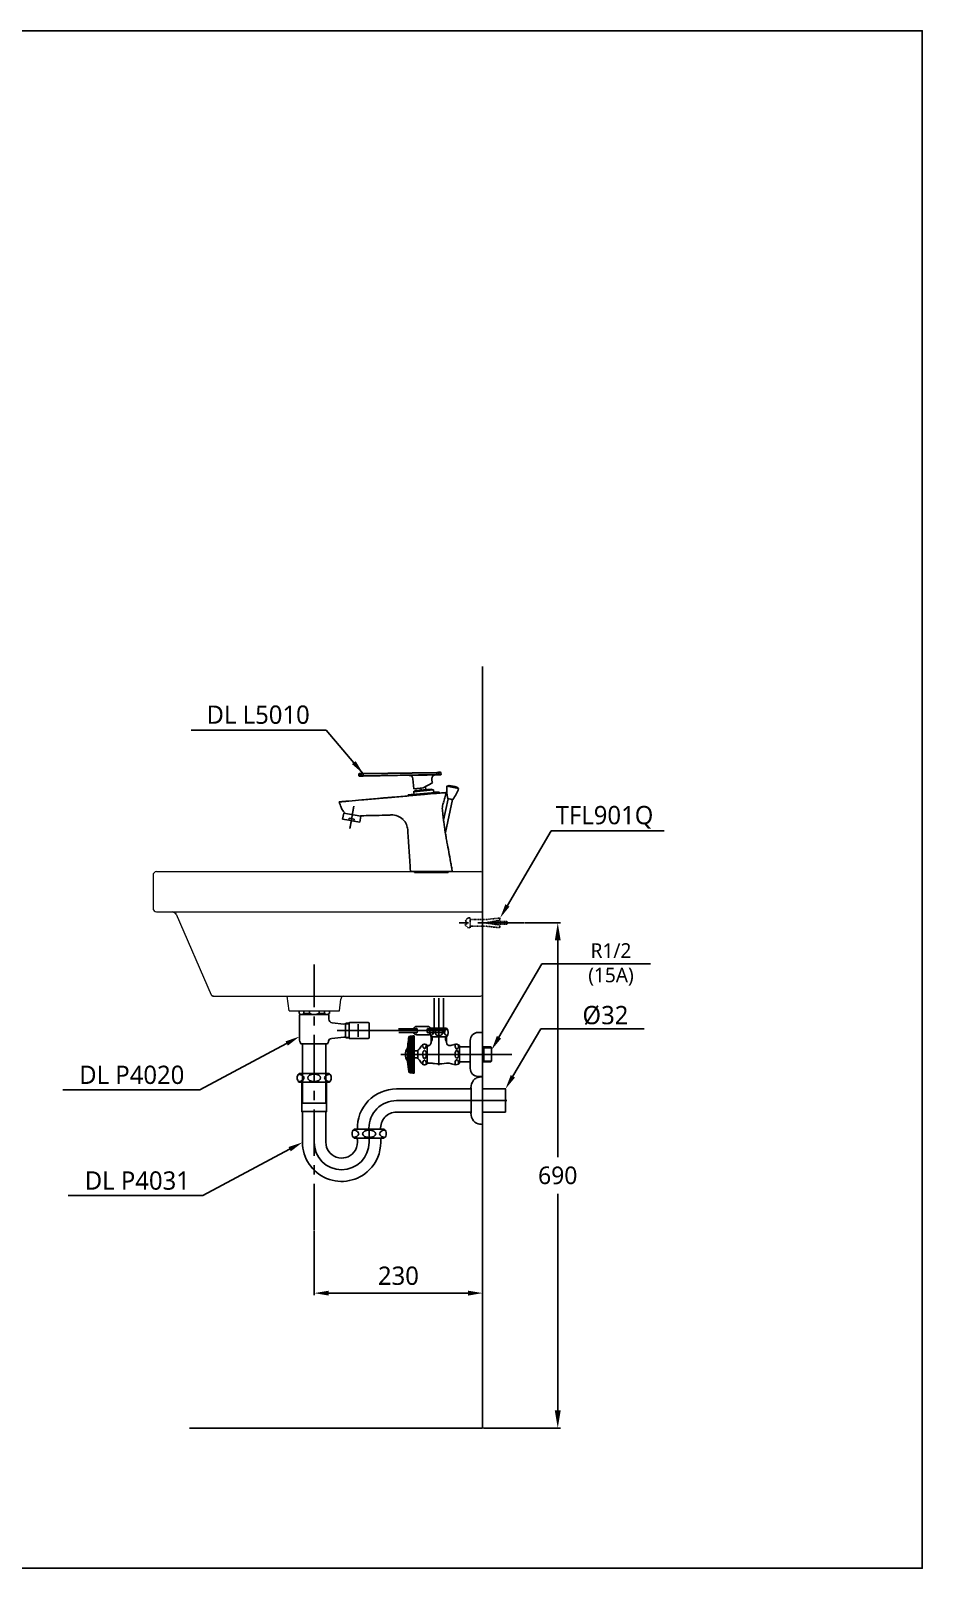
# Model space of a CAD drawing. Header units: millimetres. Extents: x 3553 to 10198, y 0 to 2100.
# Drawn here: x 5436 to 6653, y 0 to 2100 of the extents above; entities that cross this region are included whole.
import ezdxf

# ---------------------------------------------------------------- set-up
doc = ezdxf.new("R2010")
doc.units = ezdxf.units.MM
doc.linetypes.add('CENTER', pattern=[50.8, 31.75, -6.35, 6.35, -6.35])
doc.linetypes.add('HIDDEN2', pattern=[0.1875, 0.125, -0.0625])
for name, color, linetype in [('1', 1, 'Continuous'), ('3', 3, 'Continuous'), ('4', 4, 'Continuous'), ('5', 7, 'Continuous'), ('6', 6, 'Continuous'), ('7', 7, 'Continuous'), ('CENTER', 2, 'CENTER')]:
    doc.layers.add(name, color=color, linetype=linetype)
doc.styles.get("Standard").update_dxf_attribs({"font": 'NanumGothic.ttf'})
doc.dimstyles.new('ISO-25', dxfattribs={"dimtxt": 20, "dimasz": 20, "dimexe": 3, "dimexo": 1, "dimgap": 10, "dimtad": 1, "dimtoh": 1, "dimdec": 0, "dimtxsty": 'Standard', "dimcen": 0, "dimclrd": 3, "dimclre": 3, "dimclrt": 2, "dimadec": 0, "dimazin": 0, "dimtfac": 1, "dimtdec": 0, "dimtmove": 0, "dimatfit": 3, "dimfxl": 1, "dimarcsym": 0})

# ---------------------------------------------------------------- blocks, each defined once
blk = doc.blocks.new('*D50')
at = {"color": 3, "lineweight": -2, "transparency": 16777216}
for p, q in [((6111.4, 881.5), (6159.3, 881.5)), ((6155.7, 857.5), (6155.7, 561.6)), ((6155.7, 215.5), (6155.7, 511.5)), ((6054.4, 191.5), (6159.3, 191.5))]:
    blk.add_line(p, q, dxfattribs=at)
at = {"color": 3, "transparency": 16777216}
for points in [[(6151.7, 857.5), (6159.7, 857.5), (6155.7, 881.5)], [(6151.7, 215.5), (6159.7, 215.5), (6155.7, 191.5)]]:
    blk.add_solid(points, dxfattribs=at)
at = {"layer": 'Defpoints', "color": 0, "transparency": 16777216}
for p in [(6110.2, 881.5), (6155.7, 881.5), (6053.2, 191.5)]:
    blk.add_point(p, dxfattribs=at)
at = {"color": 2, "transparency": 16777216, "insert": (6155.7, 536.5), "char_height": 24, "attachment_point": 5}
blk.add_mtext('690', dxfattribs=at)
blk = doc.blocks.new('*D62')
at = {"color": 3, "lineweight": -2, "transparency": 16777216}
for p, q in [((6053.2, 477.6), (6053.2, 372.8)), ((5823.2, 460.7), (5823.2, 372.8)), ((5843.2, 375.8), (6033.2, 375.8))]:
    blk.add_line(p, q, dxfattribs=at)
at = {"color": 3, "transparency": 16777216}
for points in [[(5843.2, 379.1), (5843.2, 372.4), (5823.2, 375.8)], [(6033.2, 379.1), (6033.2, 372.4), (6053.2, 375.8)]]:
    blk.add_solid(points, dxfattribs=at)
at = {"layer": 'Defpoints', "color": 0, "transparency": 16777216}
for p in [(6053.2, 478.6), (5823.2, 461.7), (6053.2, 375.8)]:
    blk.add_point(p, dxfattribs=at)
at = {"color": 2, "transparency": 16777216, "insert": (5938.2, 399.4), "char_height": 25, "attachment_point": 5}
blk.add_mtext('230', dxfattribs=at)

msp = doc.modelspace()

# ---------------------------------------------------------------- linework, layer by layer
at = {"linetype": 'Continuous', "lineweight": 0}
for p, q in [((5603.2, 946.5), (5603.2, 901.5)), ((5608.2, 951.5), (6050.2, 951.5)), ((6053.2, 948.5), (6053.2, 784.5)), ((5608.2, 896.5), (6053.2, 896.5)), ((5634.6, 893.5), (5682.6, 783.3)), ((5685.4, 781.5), (6050.2, 781.5))]:
    msp.add_line(p, q, dxfattribs=at)
at = {"ltscale": 0.5}
for p, q in [((5960.2, 951.5), (5960.2, 950.1)), ((6006.3, 951.5), (6006.3, 950.1))]:
    msp.add_line(p, q, dxfattribs=at)
at = {"lineweight": 0, "ltscale": 10}
for p, q in [((5788.9, 761.5), (5786.4, 781.5)), ((5857.6, 761.5), (5859.6, 777.5)), ((5788.9, 761.5), (5857.6, 761.5))]:
    msp.add_line(p, q, dxfattribs=at)
at = {"linetype": 'HIDDEN2', "ltscale": 0.25}
msp.add_lwpolyline([(6036.1, 874.5), (6036.1, 888.6, 0.316317), (6029.5, 883.9), (6031.3, 883.9), (6031.3, 879.1), (6029.5, 879.1, 0.316317)], format="xyb", close=True, dxfattribs=at)
for points in [[(6036.1, 877), (6051.9, 877), (6057, 877), (6076.6, 874.9), (6076.3, 878.4), (6057, 881.5), (6076.3, 884.9), (6077, 888.1), (6057, 886), (6051.9, 886), (6036.1, 886)], [(6068.1, 879.7), (6086.6, 879.7), (6086.6, 883.3), (6067.2, 883.3)]]:
    msp.add_lwpolyline(points, dxfattribs=at)
at = {"linetype": 'Continuous', "lineweight": 0}
for centre, radius, start, end in [((5608.2, 946.5), 5, 90, 180), ((6050.2, 948.5), 3, 360, 90), ((5608.2, 901.5), 5, 180, 270), ((6050.2, 784.5), 3, 270, 0)]:
    msp.add_arc(centre, radius, start, end, dxfattribs=at)
for centre, radius, start, end in [((5630, 891.5), 5, 23.5747, 90), ((5685.4, 784.5), 3, 203.5747, 270)]:
    msp.add_arc(centre, radius, start, end)
at = {"lineweight": 0, "ltscale": 10}
msp.add_arc((5864.6, 776.9), 5, 110.7531, 173, dxfattribs=at)
at = {"layer": '1'}
for p, q in [((6053.2, 191.5), (6053.2, 1231.5)), ((5653.2, 191.5), (6053.2, 191.5))]:
    msp.add_line(p, q, dxfattribs=at)
at = {"layer": '1', "color": 7, "linetype": 'Continuous'}
for p, q in [((5884.3, 1082.3), (5884.3, 1084.8)), ((5884.3, 1084.8), (5887.4, 1084.8)), ((5887.4, 1082.3), (5884.3, 1082.3)), ((5884.7, 1085.3), (5887.8, 1085.3)), ((5887.9, 1081.8), (5884.8, 1081.8)), ((5887.4, 1084.8), (5890.1, 1084.9)), ((5887.4, 1084.8), (5887.4, 1082.3)), ((5890.1, 1082.4), (5887.4, 1082.3)), ((5890, 1085.4), (5887.8, 1085.3)), ((5887.9, 1081.8), (5890.1, 1081.9)), ((5990.5, 1087.1), (5890, 1085.4)), ((5890, 1085.4), (5890.1, 1084.9)), ((5890.1, 1084.9), (5990.5, 1086.6)), ((5890.1, 1082.4), (5890.1, 1084.9)), ((5990.6, 1084.1), (5890.1, 1082.4)), ((5890.1, 1081.9), (5960.3, 1083.1)), ((5890.1, 1081.9), (5890.1, 1082.4)), ((5959.2, 1064.6), (5958, 1078.4)), ((5984.6, 1072.9), (5972.2, 1065.8)), ((5981.7, 1083.5), (5990.6, 1083.6)), ((5984.5, 1073.9), (5984.6, 1072.9)), ((5992.8, 1087.2), (5990.5, 1087.1)), ((5990.5, 1087.1), (5990.5, 1086.6)), ((5990.5, 1086.6), (5993.2, 1086.7)), ((5990.5, 1086.6), (5990.6, 1084.1)), ((5993.3, 1084.2), (5990.6, 1084.1)), ((5990.6, 1083.6), (5990.6, 1084.1)), ((5990.6, 1083.6), (5992.8, 1083.7)), ((5992.8, 1087.2), (5995.8, 1087.2)), ((5995.9, 1083.7), (5992.8, 1083.7)), ((5993.3, 1084.2), (5993.2, 1086.7)), ((5993.2, 1086.7), (5996.3, 1086.7)), ((5996.4, 1084.2), (5993.3, 1084.2)), ((5996.3, 1086.7), (5996.4, 1084.2)), ((5994, 1060.2), (5951.6, 1056.4)), ((5951.6, 1056.4), (5959.3, 1057.5)), ((5951.7, 1055), (5951.6, 1056.4)), ((5959.1, 1060.6), (5972.5, 1061.8)), ((5959.1, 1060.6), (5959.5, 1056.1)), ((5972.2, 1065.8), (5959.2, 1064.6)), ((5972.5, 1062.3), (5959.5, 1061.2)), ((5960.8, 1062.3), (5984, 1064.3)), ((5960.9, 1061.3), (5960.8, 1062.3)), ((5969.2, 1063), (5969, 1065.5)), ((5985.4, 1063.4), (5972.5, 1062.3)), ((5972.5, 1061.8), (5986, 1063)), ((5975.2, 1067.5), (5975.5, 1063.6)), ((5984, 1064.3), (5984.1, 1063.3)), ((5986, 1063), (5986.4, 1058.5)), ((5986.2, 1059.8), (5994, 1060.2)), ((5994, 1060.2), (5994.2, 1058.7)), ((5862, 1023), (5863.5, 1031.4)), ((5863.5, 1031.4), (5887.1, 1027.2)), ((5864.3, 1031.3), (5864.5, 1032.3)), ((5870.5, 1021.6), (5862, 1023)), ((5870.5, 1021.6), (5871, 1024.5)), ((5877.2, 1020.4), (5870.5, 1021.6)), ((5871, 1024.5), (5877.7, 1023.3)), ((5877.7, 1023.3), (5877.2, 1020.4)), ((5885.6, 1018.9), (5877.2, 1020.4)), ((5887.1, 1027.2), (5885.6, 1018.9)), ((5886.4, 1027.9), (5886.3, 1027.4)), ((6006.3, 950.1), (5960.2, 950.1))]:
    msp.add_line(p, q, dxfattribs=at)
at = {"layer": '1', "color": 3}
for p, q in [((6146.8, 1007.4), (6087.1, 905.3)), ((6301.2, 1007.4), (6146.8, 1007.4)), ((6134.2, 825.6), (6075.5, 725.3)), ((6282.5, 825.6), (6134.2, 825.6)), ((6132.4, 736.8), (6094.4, 671.9)), ((6273.6, 736.8), (6132.4, 736.8)), ((5667.3, 653.3), (5785.6, 716.7)), ((5480.1, 653.3), (5667.3, 653.3)), ((5671.4, 508.9), (5789.7, 572.3)), ((5487.2, 508.9), (5671.4, 508.9))]:
    msp.add_line(p, q, dxfattribs=at)
at = {"layer": '1', "color": 7, "linetype": 'Continuous'}
for centre, radius, start, end in [((5884.8, 1084.8), 0.5, 91, 181.0002), ((5884.8, 1082.3), 0.5, 181.0002, 271), ((5953, 1078), 5, 4.7602, 91), ((5995.8, 1086.7), 0.5, 1.0002, 91), ((5995.9, 1084.2), 0.5, 271, 1.0002), ((5959.6, 1060.7), 0.5, 95.0001, 185.0001), ((5985.5, 1062.9), 0.5, 5.0001, 95.0001), ((6019.6, 1037.9), 21.5, 165.6453, 185.9285)]:
    msp.add_arc(centre, radius, start, end, dxfattribs=at)
at = {"layer": '1', "color": 7, "linetype": 'Continuous', "extrusion": (0, 0, -1)}
msp.add_arc((-5876.1, 1044.8), 17, 313.0775, 337.3249, dxfattribs=at)
for centre, major_axis, ratio, start_param, end_param in [((5887.8, 1084.8), (-0.009, 0.5), 0.896618, 4.712389, 6.283185), ((5887.9, 1082.3), (-0.009, 0.5), 0.896618, 3.141593, 4.712389), ((5988.7, 1078.6), (-0.09, 5), 0.978413, 4.644078, 6.283185), ((5988.9, 1078.6), (0.09, -5), 0.999997, 1.661177, 3.141788), ((5992.8, 1086.7), (0.009, -0.5), 0.896618, 3.141593, 4.712389), ((5992.8, 1084.2), (0.009, -0.5), 0.896618, 4.712389, 6.283185), ((5929.4, 1007.4), (-20, 7.9), 1, 1.153489, 1.989306), ((6019.6, 1037.9), (-20.7, 5.7), 0.999735, 0.000013, 0.09761)]:
    msp.add_ellipse(centre, major_axis=major_axis, ratio=ratio, start_param=start_param, end_param=end_param, dxfattribs=at)
at = {"layer": '1', "color": 7, "linetype": 'Continuous'}
for points, knots in [([(5981.7, 1083.5), (5980.3, 1083.5), (5979, 1083.5), (5976, 1083.4), (5974.4, 1083.4), (5972.2, 1083.4), (5971.6, 1083.4), (5969.9, 1083.4), (5968.8, 1083.4), (5966.2, 1083.3), (5964.6, 1083.2), (5962.2, 1083.2), (5961.2, 1083.1), (5960.3, 1083.1)], [0, 0, 0, 0, 0.189442, 0.189442, 0.41846, 0.41846, 0.499035, 0.499035, 0.651444, 0.651444, 0.869304, 0.869304, 1, 1, 1, 1]), ([(5983.9, 1078.2), (5983.8, 1078), (5983.8, 1077.7), (5983.9, 1077.2), (5983.9, 1076.8), (5984, 1076.2), (5984, 1075.9), (5984.1, 1075.3), (5984.2, 1075), (5984.3, 1074.5), (5984.4, 1074.3), (5984.5, 1074), (5984.5, 1073.9), (5984.5, 1073.9), (5984.5, 1073.9), (5984.5, 1073.9)], [0, 0, 0, 0, 0.114939, 0.114939, 0.279354, 0.279354, 0.440312, 0.440312, 0.602681, 0.602681, 0.769066, 0.769066, 0.935927, 0.935927, 1, 1, 1, 1]), ([(5983.9, 1079), (5983.9, 1078.8), (5983.9, 1078.7), (5983.9, 1078.4), (5983.9, 1078.3), (5983.9, 1078.2)], [0, 0, 0, 0, 0.685434, 0.685434, 1, 1, 1, 1]), ([(5870.6, 1047.9), (5876.5, 1048.4), (5889.5, 1049.5), (5903.9, 1050.8), (5912.4, 1051.5), (5913.8, 1051.6)], [0, 0, 0, 0, 0.40612, 0.905778, 1, 1, 1, 1]), ([(5913.8, 1051.6), (5914.8, 1051.7), (5916.8, 1051.9), (5918.8, 1052.1), (5920.8, 1052.3), (5922.8, 1052.4), (5924.9, 1052.6), (5925.9, 1052.7)], [0, 0, 0, 0, 0.25, 0.5, 0.5, 0.75, 1, 1, 1, 1]), ([(5925.9, 1052.7), (5927.5, 1052.8), (5936.3, 1053.6), (5952.3, 1055), (5972.1, 1056.8), (5984.8, 1057.9), (5990.2, 1058.3)], [0, 0, 0, 0, 0.075728, 0.411101, 0.746475, 1, 1, 1, 1]), ([(5990.2, 1058.3), (5992.5, 1058.5), (5994.8, 1058.7), (5998.8, 1059.1), (6000.2, 1059.2), (6000.9, 1059.3)], [0, 0, 0, 0, 0.5, 0.5, 1, 1, 1, 1]), ([(5999.6, 1045.7), (6000.4, 1047.9), (6001.2, 1050.1), (6002.4, 1054.7), (6002.9, 1057.1), (6003.3, 1059.5)], [0, 0, 0, 0, 0.496999, 0.496999, 1, 1, 1, 1]), ([(6003.3, 1059.5), (6003.3, 1059.5), (6003.3, 1059.5), (6003.2, 1059.5), (6002.7, 1059.4), (6001.5, 1059.3), (6001.2, 1059.3), (6000.9, 1059.3)], [0, 0, 0, 0, 0.08327, 0.08327, 0.791492, 0.791492, 1, 1, 1, 1]), ([(5860.4, 1038.2), (5860.2, 1038.6), (5859.1, 1041.4), (5858.1, 1044.3), (5857.5, 1046.7)], [0, 0, 0, 0, 0.156198, 1, 1, 1, 1]), ([(5859.1, 1046.9), (5859.2, 1046.9), (5859.3, 1046.9), (5859.8, 1046.9), (5860.6, 1047), (5861.8, 1047.1), (5863.2, 1047.2), (5864.9, 1047.4), (5866.7, 1047.5), (5868.6, 1047.7), (5869.9, 1047.8), (5870.6, 1047.9)], [0, 0, 0, 0, 0.0625, 0.125, 0.25, 0.375001, 0.500001, 0.625002, 0.750002, 0.875003, 1, 1, 1, 1]), ([(5998.3, 1035.7), (5998.4, 1034.4), (5998.6, 1032.6), (5998.9, 1030.2), (5999, 1028.8), (5999.1, 1027.6), (5999.3, 1026.5), (5999.4, 1025.1), (5999.6, 1023.4), (5999.8, 1021.7), (6000.1, 1020.1), (6000.5, 1016.7), (6001.2, 1011.6), (6002, 1006.1), (6002.7, 1002.2), (6003.1, 999.9), (6003.4, 997.7), (6003.9, 994.9), (6005.1, 988.2), (6007, 978.2), (6009.1, 967.1), (6010.6, 958.2), (6011.4, 953.8), (6011.8, 951.5)], [0, 0, 0, 0, 0.045536, 0.065421, 0.085305, 0.095248, 0.10519, 0.125075, 0.144959, 0.164844, 0.184729, 0.204613, 0.284152, 0.363691, 0.40346, 0.423345, 0.443229, 0.482999, 0.522768, 0.681845, 0.840923, 0.920461, 1, 1, 1, 1]), ([(5915.8, 1028.4), (5910.7, 1028.3), (5905.5, 1028.2), (5896.1, 1028), (5891.9, 1027.9), (5887.6, 1027.9)], [0, 0, 0, 0, 0.545544, 0.545544, 1, 1, 1, 1]), ([(5928, 1028.9), (5926.9, 1028.8), (5924.9, 1028.7), (5922.9, 1028.7), (5920.9, 1028.6), (5918.8, 1028.5), (5916.8, 1028.5), (5915.8, 1028.4)], [0, 0, 0, 0, 0.25, 0.5, 0.5, 0.75, 1, 1, 1, 1]), ([(5944.8, 1022.4), (5946.6, 1020.5), (5948.1, 1018.3), (5950.2, 1013.6), (5950.7, 1011.2), (5950.9, 1008.9)], [0, 0, 0, 0, 0.5, 0.5, 1, 1, 1, 1]), ([(5954.7, 951.5), (5954.5, 953.7), (5954.3, 958), (5953.7, 966.6), (5953, 977.3), (5952.3, 987), (5951.9, 993.4), (5951.7, 996.1), (5951.6, 998.3), (5951.4, 1000.4), (5951.2, 1004), (5951, 1007), (5950.9, 1008.9)], [0, 0, 0, 0, 0.112309, 0.224617, 0.449235, 0.673852, 0.730007, 0.786161, 0.814238, 0.842315, 0.89847, 1, 1, 1, 1]), ([(5954.7, 951.5), (5954.7, 951.5), (5954.7, 951.5), (5954.9, 951.5), (5955.1, 951.5), (5955.3, 951.5), (5955.5, 951.5), (5955.9, 951.5), (5956.7, 951.5), (5957.8, 951.5), (5959.1, 951.5), (5960.7, 951.5), (5962.5, 951.5), (5964.4, 951.5), (5967.3, 951.5), (5970.4, 951.5), (5973.8, 951.5), (5976, 951.5), (5977.8, 951.5), (5979.6, 951.5), (5982.8, 951.5), (5986.5, 951.5), (5990.2, 951.5), (5993.8, 951.5), (5998.1, 951.5), (6002.8, 951.5), (6006.7, 951.5), (6009.1, 951.5), (6010.3, 951.5), (6010.9, 951.5), (6011.6, 951.5), (6011.8, 951.5), (6011.8, 951.5)], [0, 0, 0, 0, 0.03125, 0.03125, 0.0625, 0.070313, 0.078125, 0.09375, 0.125, 0.15625, 0.1875, 0.21875, 0.25, 0.28125, 0.3125, 0.375, 0.40625, 0.4375, 0.453125, 0.46875, 0.5, 0.5625, 0.59375, 0.625, 0.6875, 0.75, 0.8125, 0.875, 0.90625, 0.921875, 0.9375, 1, 1, 1, 1])]:
    msp.add_open_spline(points, degree=3, knots=knots, dxfattribs=at)
for points, degree in [([(5857.5, 1046.7), (5857.5, 1046.7), (5858, 1046.8), (5859.1, 1046.9)], 3), ([(5998.3, 1035.7), (5998.3, 1035.7), (5998.3, 1035.7), (5998.3, 1035.7)], 3), ([(5998.3, 1035.7), (5998.3, 1035.7), (5998.3, 1035.7), (5998.3, 1035.7)], 3), ([(5998.9, 1043.7), (5998.8, 1043.3)], 1), ([(5887.6, 1027.9), (5887.2, 1027.9), (5886.8, 1027.9), (5886.4, 1027.9)], 3), ([(5928.6, 1028.9), (5928.4, 1028.9), (5928.2, 1028.9), (5928, 1028.9)], 3)]:
    msp.add_open_spline(points, degree=degree, dxfattribs=at)
at = {"layer": '1', "color": 1, "linetype": 'CENTER'}
msp.add_open_spline([(5872, 1010.5), (5872.9, 1015.4), (5877.3, 1040.8)], degree=1, knots=[0, 0, 0.162682, 1, 1], dxfattribs=at)
at = {"layer": '1', "color": 3}
for points in [[(6089.9, 903.7), (6084.2, 907), (6077, 888.1)], [(5784, 719.7), (5787.2, 713.8), (5803.2, 726.2)], [(6078.4, 723.6), (6072.6, 727), (6065.4, 708)], [(6097.3, 670.2), (6091.6, 673.6), (6084.3, 654.6)], [(5788.2, 575.3), (5791.3, 569.4), (5807.4, 581.8)]]:
    msp.add_solid(points, dxfattribs=at)
at = {"layer": '3'}
for p, q in [((5802.5, 757.8), (5802.5, 761.5)), ((5823.2, 756.4), (5804.2, 756.4)), ((5809.3, 761.5), (5809.3, 757.8)), ((5809.3, 757.8), (5816.7, 757.8)), ((5816.7, 761.5), (5816.7, 757.8)), ((5840.6, 756.4), (5823.2, 756.4)), ((5829.8, 761.5), (5829.8, 757.8)), ((5837.2, 757.8), (5829.8, 757.8)), ((5837.2, 761.5), (5837.2, 757.8)), ((5840, 756.4), (5840.6, 756.4)), ((5840.6, 756.4), (5841, 756.4)), ((5842.2, 756.4), (5840.7, 756.4)), ((5844, 757.8), (5844, 761.5)), ((5803.2, 722.8), (5803.2, 755.4)), ((5843.2, 750), (5843.2, 755.4)), ((5847.7, 745), (5863.7, 743.3)), ((5865.8, 743.6), (5870.9, 743.6)), ((5865.9, 725.1), (5865.9, 743.6)), ((5867.2, 744.4), (5867.2, 743.6)), ((5870.9, 744.4), (5867.2, 744.4)), ((5870.9, 743.6), (5870.9, 744.6)), ((5870.9, 724.2), (5870.9, 743.6)), ((5871.7, 745.4), (5896.9, 745.4)), ((5883.2, 725.8), (5883.2, 743.3)), ((5898.4, 743.9), (5898.4, 738.1)), ((5898.4, 738.1), (5898.4, 724.9)), ((5957.6, 736.8), (5938.2, 736.8)), ((5963.6, 736.8), (5957.6, 736.8)), ((5974.6, 740.1), (5963.5, 740.1)), ((5977.9, 740), (5974.6, 740.1)), ((6001.2, 736.8), (5977.8, 736.8)), ((6001.7, 736.3), (6001.2, 736.8)), ((6001.2, 731.8), (6001.2, 736.8)), ((6001.7, 732.3), (6001.7, 736.3)), ((5805.2, 716.4), (5823.2, 716.4)), ((5807.4, 716.4), (5807.4, 635.4)), ((5841.2, 716.4), (5823.2, 716.4)), ((5839.1, 635.4), (5839.1, 716.4)), ((5847.1, 723.6), (5863.7, 725.4)), ((5923.2, 734.4), (5854.7, 734.5)), ((5865.9, 725.1), (5870.9, 725.1)), ((5867.2, 724.4), (5867.2, 725.2)), ((5870.9, 724.4), (5867.2, 724.4)), ((5896.9, 723.4), (5871.7, 723.4)), ((6001.7, 734.3), (5923.2, 734.4)), ((5939, 731.8), (5963.6, 731.8)), ((5963.5, 728.6), (5974.8, 728.5)), ((5974.8, 728.5), (5977.9, 728.5)), ((5977.8, 731.8), (6001.2, 731.8)), ((6001.2, 731.8), (6001.7, 732.3)), ((5807.4, 635.4), (5839.1, 635.4))]:
    msp.add_line(p, q, dxfattribs=at)
for points in [[(5962.2, 736.8, -0.044238), (5962.4, 737.1, -0.189273), (5962.9, 737.3, -0.189273), (5963.3, 737.1, -0.101059), (5963.8, 736.4, -0.059302), (5964.1, 735.5, -0.045722), (5964.2, 734.3, -0.045722)], [(5979.2, 736.8, 0.044238), (5979, 737.1, 0.189273), (5978.5, 737.2, 0.189273), (5978.1, 737.1, 0.101059), (5977.6, 736.4, 0.059302), (5977.3, 735.5, 0.045722), (5977.2, 734.3, 0.045722)], [(5964.2, 734.3, -0.045722), (5964.1, 733.1, -0.059302), (5963.8, 732.2, -0.101059), (5963.3, 731.5, -0.189273), (5962.9, 731.4, -0.189273), (5962.4, 731.5, -0.044238), (5962.2, 731.8, -0.059302)], [(5977.2, 734.3, 0.045722), (5977.3, 733.1, 0.059302), (5977.6, 732.2, 0.101059), (5978.1, 731.5, 0.189273), (5978.5, 731.3, 0.189273), (5979, 731.5, 0.044238), (5979.2, 731.8, 0.059302)]]:
    msp.add_lwpolyline(points, format="xyb", dxfattribs=at)
for centre, radius, start, end in [((5805.9, 761.1), 4.7, 223.9409, 316.0591), ((5804.2, 755.4), 1, 90, 180), ((5822.8, 770), 13.6, 243.3528, 270.9357), ((5823.7, 770), 13.6, 269.0643, 296.6472), ((5840.6, 761.1), 4.7, 223.9409, 316.0591), ((5842.2, 755.4), 1, 0, 90), ((5848.2, 750), 5, 180, 263.8845), ((5864.2, 748.3), 5, 265.3322, 308.1927), ((5871.7, 744.6), 0.8, 90, 180), ((5896.9, 743.9), 1.5, 0, 90), ((5963.5, 735.1), 5, 89.924, 159.4366), ((5977.9, 735), 5, 20.4113, 89.924), ((5816.2, 723.3), 13, 182.42, 212.3), ((5830.3, 723.3), 13, 327.7, 345.0405), ((5847.6, 718.7), 5, 96.1155, 165.0405), ((5864.2, 720.4), 5, 51.8073, 94.6678), ((5871.7, 724.2), 0.8, 180, 270), ((5896.9, 724.9), 1.5, 270, 0), ((5963.5, 733.6), 5, 200.4113, 269.924), ((5977.9, 733.5), 5, 269.924, 339.4366)]:
    msp.add_arc(centre, radius, start, end, dxfattribs=at)
at = {"layer": '4'}
for p, q in [((5807, 675.8), (5802.7, 675.8)), ((5807, 675.8), (5802.7, 675.8)), ((5823.2, 675.8), (5807, 675.8)), ((5823.2, 675.8), (5807, 675.8)), ((5823.2, 675.8), (5839.5, 675.8)), ((5823.2, 675.8), (5839.5, 675.8)), ((5839.5, 675.8), (5843.8, 675.8)), ((5839.5, 675.8), (5843.8, 675.8)), ((5803.1, 663.8), (5802.7, 663.8)), ((5803.1, 663.8), (5823.2, 663.8)), ((5806.4, 663.8), (5806.4, 624)), ((5843.4, 663.8), (5823.2, 663.8)), ((5840, 663.8), (5840, 624)), ((5843.4, 663.8), (5843.8, 663.8)), ((6037.3, 654.6), (5935.5, 654.6)), ((6037.3, 656.2), (6037.3, 638.8)), ((6053.2, 638.8), (6053.2, 671.3)), ((6084.3, 654.6), (6053.2, 654.6)), ((6084.3, 622.9), (6084.3, 654.6)), ((6086.3, 638.8), (5935.5, 638.8)), ((6037.3, 621.4), (6037.3, 638.8)), ((6053.2, 638.8), (6053.2, 606.3)), ((5806.4, 624), (5823.2, 624)), ((5807.4, 581.8), (5807.4, 622.3)), ((5840, 624), (5823.2, 624)), ((5839.1, 599.2), (5839.1, 622.3)), ((6037.3, 622.9), (5935.5, 622.9)), ((6084.3, 622.9), (6053.2, 622.9)), ((5839.1, 599.2), (5839.1, 581.8)), ((5881.9, 599.5), (5877.6, 599.5)), ((5898.2, 599.5), (5881.9, 599.5)), ((5898.2, 581.8), (5898.2, 600.4)), ((5898.2, 599.5), (5898.2, 599.5)), ((5898.3, 599.5), (5898.2, 599.5)), ((5898.3, 599.5), (5914.6, 599.5)), ((5914.6, 599.5), (5918.9, 599.5)), ((5878, 587.5), (5898.2, 587.5)), ((5881.4, 587.5), (5881.4, 586.8)), ((5882.4, 581.8), (5882.4, 585.2)), ((5918.5, 587.5), (5898.3, 587.5)), ((5914.1, 581.8), (5914.1, 587.5))]:
    msp.add_line(p, q, dxfattribs=at)
for points in [[(5809.1, 669.8, 0.155217), (5808.5, 671.6, 0.106747), (5806.4, 673.5, 0.073043), (5803.6, 674.6, 0.028511), (5801.9, 675, 0.059523)], [(5823.2, 674.8, 0.057537), (5819.7, 674.4, 0.071219), (5817, 673.3, 0.106373), (5815, 671.5, 0.159483)], [(5823.2, 674.8, 0.057537), (5819.7, 674.4, 0.071219), (5817, 673.3, 0.106373), (5815, 671.5, 0.159483)], [(5823.2, 674.8, -0.057537), (5826.8, 674.4, -0.071219), (5829.5, 673.3, -0.106373), (5831.5, 671.5, -0.159483)], [(5823.2, 674.8, -0.057537), (5826.8, 674.4, -0.071219), (5829.5, 673.3, -0.106373), (5831.5, 671.5, -0.159483)], [(5837.4, 669.8, -0.155217), (5838, 671.6, -0.106747), (5840.1, 673.5, -0.073043), (5842.9, 674.6, -0.028511), (5844.6, 675, -0.059523)], [(5801.9, 664.6, 0.028511), (5803.6, 664.9, 0.073043), (5806.4, 666, 0.106747), (5808.5, 667.9, 0.155217), (5809.1, 669.8, 0.155217)], [(5815, 671.5, 0.32729), (5815, 668, 0.106373), (5817, 666.2, 0.071219), (5819.7, 665.2, 0.057537), (5823.2, 664.8, 0.057537)], [(5831.5, 671.5, -0.32729), (5831.5, 668, -0.106373), (5829.5, 666.2, -0.071219), (5826.8, 665.2, -0.057537), (5823.2, 664.8, -0.057537)], [(5844.6, 664.6, -0.028511), (5842.9, 664.9, -0.073043), (5840.1, 666, -0.106747), (5838, 667.9, -0.155217), (5837.4, 669.8, -0.155217)], [(5884, 593.5, 0.155217), (5883.4, 595.3, 0.106747), (5881.3, 597.2, 0.073043), (5878.6, 598.3, 0.028511), (5876.8, 598.7, 0.059523)], [(5876.8, 588.3, 0.028511), (5878.6, 588.6, 0.073043), (5881.3, 589.7, 0.106747), (5883.4, 591.6, 0.155217), (5884, 593.5, 0.155217)], [(5889.9, 595.2, 0.32729), (5889.9, 591.7, 0.106373), (5891.9, 589.9, 0.071219), (5894.6, 588.9, 0.057537), (5898.2, 588.5, 0.057537)], [(5898.2, 598.5, 0.05879), (5894.6, 598.1, 0.071219), (5891.9, 597, 0.106373), (5889.9, 595.2, 0.159483)], [(5898.2, 598.5, -0.05879), (5901.9, 598.1, -0.071219), (5904.6, 597, -0.106373), (5906.6, 595.2, -0.159483)], [(5906.6, 595.2, -0.32729), (5906.6, 591.7, -0.106373), (5904.6, 589.9, -0.071219), (5901.9, 588.9, -0.057537), (5898.3, 588.5, -0.057537)], [(5912.5, 593.5, -0.155217), (5913.1, 595.3, -0.106747), (5915.2, 597.2, -0.073043), (5917.9, 598.3, -0.028511), (5919.7, 598.7, -0.059523)], [(5919.7, 588.3, -0.028511), (5917.9, 588.6, -0.073043), (5915.2, 589.7, -0.106747), (5913.1, 591.6, -0.155217), (5912.5, 593.5, -0.155217)]]:
    msp.add_lwpolyline(points, format="xyb", dxfattribs=at)
for centre, radius, start, end in [((5808, 669.8), 8, 131.4096, 228.5904), ((5838.5, 669.8), 8, 311.4096, 48.5904), ((5935.5, 601.3), 53.4, 90, 181.9326), ((6057.2, 655.3), 20, 146.2077, 177.4359), ((6048.6, 660.4), 10, 111.1927, 142.8035), ((6054.7, 641.3), 30, 92.866, 109.0071), ((5935.5, 601.3), 37.5, 90, 180.654), ((5807.4, 624), 1, 180, 238.7026), ((5806.4, 622.3), 0.925, 0, 58.7026), ((5840, 622.3), 0.925, 121.2974, 180), ((5839, 624), 1, 301.2974, 0), ((5935.5, 601.3), 21.6, 90, 184.7747), ((6057.2, 622.3), 20, 182.5641, 213.7923), ((6048.6, 617.2), 10, 217.1965, 248.8073), ((5882.9, 593.5), 8, 131.4096, 228.5904), ((5913.6, 593.5), 8, 311.4096, 48.5904), ((6054.7, 636.2), 30, 250.9929, 267.134), ((5860.7, 581.8), 53.4, 180, 314.9403), ((5860.7, 581.8), 37.5, 180, 0), ((5860.7, 581.8), 21.6, 180, 320.796), ((5860.7, 581.8), 21.6, 320.796, 0), ((5865.4, 576.2), 19.2, 28.0637, 33.4561), ((5860.7, 581.8), 53.4, 314.9403, 0)]:
    msp.add_arc(centre, radius, start, end, dxfattribs=at)
at = {"layer": '5', "color": 212}
msp.add_lwpolyline([(3553.2, 2100), (6653.2, 2100), (6653.2, 0), (3553.2, 0)], close=True, dxfattribs=at)
at = {"layer": '6'}
for p, q in [((5987.1, 778.8), (5987.1, 737.8)), ((5993.5, 687.1), (5993.5, 778.8)), ((5999.8, 778.8), (5999.8, 737.8)), ((5999.8, 737.8), (5983, 737.8)), ((6004, 737.8), (5999.8, 737.8)), ((5952.5, 725.8), (5952.5, 701.8)), ((5953.1, 726.3), (5954, 726.3)), ((5954, 726.3), (5954.5, 726.8)), ((5954, 726.3), (5954, 701.8)), ((5954.5, 726.8), (5954.5, 701.8)), ((5954.5, 726.8), (5957.7, 726.8)), ((5954.5, 726.4), (5958, 726.4)), ((5954.5, 725.4), (5958, 725.4)), ((5954.5, 724.4), (5958, 724.4)), ((5954.5, 723.4), (5958, 723.4)), ((5954.5, 722.4), (5958, 722.4)), ((5954.5, 721.4), (5958, 721.4)), ((5954.5, 720.4), (5958, 720.4)), ((5954.5, 719.4), (5958, 719.4)), ((5954.5, 718.4), (5958, 718.4)), ((5954.5, 717.4), (5958, 717.4)), ((5954.5, 716.4), (5958, 716.4)), ((5954.5, 715.4), (5958, 715.4)), ((5954.5, 714.4), (5958, 714.4)), ((5958, 727.3), (5959.5, 727.3)), ((5958, 727.1), (5958, 727.3)), ((5958, 727.1), (5958, 701.8)), ((5959.5, 726.3), (5959.5, 727.3)), ((5959.5, 701.8), (5959.5, 726.3)), ((5977.5, 713.8), (5977.5, 714.5)), ((5983, 718.3), (5983, 725.8)), ((6004, 725.8), (5983, 725.8)), ((5984.2, 721.8), (5983, 719.6)), ((5984.2, 721.8), (5983, 721.8)), ((5984.2, 721.8), (5984.2, 725.8)), ((6002.7, 721.8), (6002.7, 725.8)), ((6002.7, 721.8), (6004, 719.6)), ((6004, 721.8), (6002.7, 721.8)), ((6004, 717.9), (6004, 725.8)), ((6036.2, 720.8), (6036.2, 682.8)), ((6053.2, 731.8), (6047.2, 731.8)), ((6053.2, 671.8), (6053.2, 731.8)), ((6093.1, 701.8), (5941.6, 701.8)), ((5952.5, 677.8), (5952.5, 701.8)), ((5954, 677.3), (5954, 701.8)), ((5954.5, 713.4), (5958, 713.4)), ((5954.5, 712.4), (5958, 712.4)), ((5954.5, 711.4), (5958, 711.4)), ((5954.5, 710.4), (5958, 710.4)), ((5954.5, 709.4), (5958, 709.4)), ((5954.5, 708.4), (5958, 708.4)), ((5954.5, 707.4), (5958, 707.4)), ((5954.5, 706.4), (5958, 706.4)), ((5954.5, 705.4), (5958, 705.4)), ((5954.5, 704.4), (5958, 704.4)), ((5954.5, 703.4), (5958, 703.4)), ((5954.5, 702.4), (5958, 702.4)), ((5954.5, 676.8), (5954.5, 701.8)), ((5954.5, 701.2), (5958, 701.2)), ((5954.5, 700.2), (5958, 700.2)), ((5954.5, 699.2), (5958, 699.2)), ((5954.5, 698.2), (5958, 698.2)), ((5954.5, 697.2), (5958, 697.2)), ((5954.5, 696.2), (5958, 696.2)), ((5954.5, 695.2), (5958, 695.2)), ((5954.5, 694.2), (5958, 694.2)), ((5954.5, 693.2), (5958, 693.2)), ((5958, 676.5), (5958, 701.8)), ((5964.5, 706.5), (5959.5, 706.5)), ((5959.5, 676.3), (5959.5, 701.8)), ((5964.5, 697), (5959.5, 697)), ((5964.5, 707.5), (5964.5, 706.5)), ((5964.5, 706.5), (5964.5, 697)), ((5964.5, 696), (5964.5, 697)), ((5969.4, 713.1), (5968.9, 712.1)), ((5977.5, 689.8), (5977.5, 713.8)), ((5978.5, 713.8), (5977.5, 713.8)), ((5978.5, 713), (5977.5, 713)), ((5978.5, 713), (5979.8, 714)), ((5978.5, 713), (5978.5, 713.8)), ((6021.5, 711), (6021.5, 713.8)), ((6036.2, 712), (6021.5, 712)), ((6021.5, 711), (6021.5, 692.5)), ((6064.2, 712), (6053.2, 712)), ((6053.2, 711.4), (6053.2, 692.1)), ((6054.7, 711), (6053.7, 712)), ((6054.7, 691.5), (6054.7, 712)), ((6054.7, 711), (6065.2, 711)), ((6065.2, 711), (6064.2, 712)), ((6065.1, 692.5), (6065.1, 711)), ((5953.1, 677.3), (5954, 677.3)), ((5954, 677.3), (5954.5, 676.8)), ((5954.5, 692.2), (5958, 692.2)), ((5954.5, 691.2), (5958, 691.2)), ((5954.5, 690.2), (5958, 690.2)), ((5954.5, 689.2), (5958, 689.2)), ((5954.5, 688.2), (5958, 688.2)), ((5954.5, 687.2), (5958, 687.2)), ((5954.5, 686.2), (5958, 686.2)), ((5954.5, 685.2), (5958, 685.2)), ((5954.5, 684.2), (5958, 684.2)), ((5954.5, 683.2), (5958, 683.2)), ((5954.5, 682.2), (5958, 682.2)), ((5954.5, 681.2), (5958, 681.2)), ((5954.5, 680.2), (5958, 680.2)), ((5954.5, 679.2), (5958, 679.2)), ((5954.5, 678.2), (5958, 678.2)), ((5954.5, 677.2), (5958, 677.2)), ((5954.5, 676.8), (5957.7, 676.8)), ((5958, 676.3), (5958, 676.5)), ((5958, 676.3), (5959.5, 676.3)), ((5969.4, 690.5), (5968.9, 691.4)), ((5978.5, 690.5), (5977.5, 690.5)), ((5977.5, 689.1), (5977.5, 689.8)), ((5981.2, 689.8), (5977.5, 689.8)), ((5978.5, 689.8), (5978.5, 690.5)), ((5978.5, 690.5), (5979.8, 689.8)), ((6020.2, 691.5), (6020.1, 691.5)), ((6021.5, 689.8), (6021.5, 692.5)), ((6036.2, 691.5), (6021.5, 691.5)), ((6064.2, 691.5), (6053.2, 691.5)), ((6053.7, 691.5), (6054.7, 692.5)), ((6054.7, 692.5), (6065.2, 692.5)), ((6064.2, 691.5), (6065.2, 692.5)), ((6047.2, 671.8), (6053.2, 671.8))]:
    msp.add_line(p, q, dxfattribs=at)
for centre, radius, start, end in [((5991, 731.8), 10, 143.1301, 216.8699), ((5996, 731.8), 10, 323.1301, 36.8699), ((6095.5, 701.8), 145, 170.5066, 178.0569), ((5953.1, 725.6), 0.7, 90, 170.5066), ((5957.7, 727.1), 0.3, 270, 0), ((5974.1, 710.4), 5.36, 49.5694, 150), ((5978.5, 718.3), 4.5, 270, 0), ((6008, 717.9), 4, 180, 277.7117), ((6005.2, 738.5), 24.8, 277.7117, 290.9661), ((6016.6, 708.8), 7, 45.4871, 110.9661), ((6047.2, 720.8), 11, 90, 180), ((5961.7, 701.7), 14, 141.7859, 179.7527), ((5961.7, 701.8), 14, 180.2473, 218.2141), ((6095.5, 701.8), 145, 178.0569, 189.4934), ((5956.8, 719.1), 14, 303.8098, 330), ((5956.8, 684.4), 14, 30, 56.1902), ((5953.1, 678), 0.7, 189.4934, 270), ((5957.7, 676.5), 0.3, 0, 90), ((5974.1, 693.1), 5.36, 210, 310.4306), ((5981.2, 651.8), 38, 80.6952, 90), ((5993.5, 726.8), 38, 260.6952, 280.7373), ((6005.2, 665), 24.8, 69.0339, 100.7373), ((6016.6, 694.8), 7, 249.0339, 314.5), ((6047.2, 682.8), 11, 180, 270)]:
    msp.add_arc(centre, radius, start, end, dxfattribs=at)
for centre, major_axis, ratio, start_param, end_param in [((5980.7, 732), (-5.23, 0), 0.866391, 1.800504, 4.443058), ((6006.1, 732), (5.23, 0), 0.866391, 1.824119, 4.49897), ((5973.8, 715.4), (0, 5.4), 0.478204, 1.649187, 4.692658), ((6017.9, 714.3), (0, 5.22), 0.46009, 1.292018, 4.793095), ((5973.8, 688.5), (0, 5.4), 0.478204, 4.6817, 7.825213), ((6017.9, 689.4), (0, 5.22), 0.46009, 4.613779, 8.15122)]:
    msp.add_ellipse(centre, major_axis=major_axis, ratio=ratio, start_param=start_param, end_param=end_param, dxfattribs=at)
for centre, major_axis, ratio in [((5993.5, 732), (5.23, 0), 0.866391), ((5973.8, 701.8), (0, -5.4), 0.478204), ((6017.9, 701.8), (0, -5.22), 0.46009)]:
    msp.add_ellipse(centre, major_axis=major_axis, ratio=ratio, dxfattribs=at)
at = {"layer": '7'}
for p, q in [((6006, 1051), (5999.8, 1022)), ((6007.3, 1069.1), (6004.3, 1068.2)), ((6020.4, 1064.8), (6004.3, 1068.2)), ((6012.5, 1049.9), (6005.4, 1051.4)), ((6005.8, 1051), (6007, 1050.8)), ((6010.9, 1050), (6007, 1050.8)), ((6007.3, 1069.1), (6007.3, 1069.1)), ((6018, 1066.9), (6020.4, 1064.8)), ((6018, 1066.9), (6018, 1066.9)), ((6011.9, 1049.8), (6002.3, 1004.7)), ((6010.9, 1050), (6012, 1049.7)), ((6053.2, 949.5), (6053.2, 783.8))]:
    msp.add_line(p, q, dxfattribs=at)
for centre, radius, start, end in [((6074.2, 1064.6), 70, 177.0153, 190.8327), ((6005.9, 1051.5), 0.5, 190.8327, 258), ((6002.3, 1019.4), 50, 71.7204, 84.2796), ((5955.1, 1089.9), 70, 325.1673, 338.9847), ((6012.1, 1050.2), 0.5, 258, 325.1673)]:
    msp.add_arc(centre, radius, start, end, dxfattribs=at)
at = {"layer": 'CENTER', "color": 1, "linetype": 'CENTER', "ltscale": 2}
for p, q in [((6110.2, 881.5), (6013.1, 881.5)), ((5823.2, 461.7), (5823.2, 824.8))]:
    msp.add_line(p, q, dxfattribs=at)

# ---------------------------------------------------------------- texts
at = {"layer": '1', "color": 2, "attachment_point": 5}
for s, insert, char_height in [('DL L5010', (5746.7, 1165.7), 25), ('TFL901Q', (6219.5, 1025.7), 25), ('R1/2\\P(15A)', (6228.4, 824.8), 20), ('%%c32', (6220.8, 755), 25), ('DL P4020', (5574.2, 673.8), 25), ('DL P4031', (5581.8, 529.4), 25)]:
    msp.add_mtext(s, dxfattribs=dict(at, insert=insert, char_height=char_height))

# ---------------------------------------------------------------- dimensions: what is measured, and where the dimension line sits
dim = msp.add_linear_dim(base=(6155.7, 881.5), p1=(6053.2, 191.5), p2=(6110.2, 881.5), angle=90, dimstyle='ISO-25', override={"dimscale": 1.2, "dimtih": 1})
dim.commit()
dim.dimension.update_dxf_attribs({"geometry": '*D50', "text_midpoint": (6155.7, 536.5)})
dim = msp.add_linear_dim(base=(6053.2, 375.8), p1=(5823.2, 461.7), p2=(6053.2, 478.6), dimstyle='ISO-25', override={"dimtxt": 25, "dimtoh": 0})
dim.commit()
dim.dimension.update_dxf_attribs({"geometry": '*D62', "text_midpoint": (5938.2, 399.4)})

# ---------------------------------------------------------------- leaders
msp.add_leader([(5890.3, 1085.1), (5839.7, 1144.9), (5655.5, 1144.9)], dimstyle='ISO-25', override={"dimgap": 10, "dimtad": 0, "dimtoh": 0})

doc.saveas('drawing.dxf')
